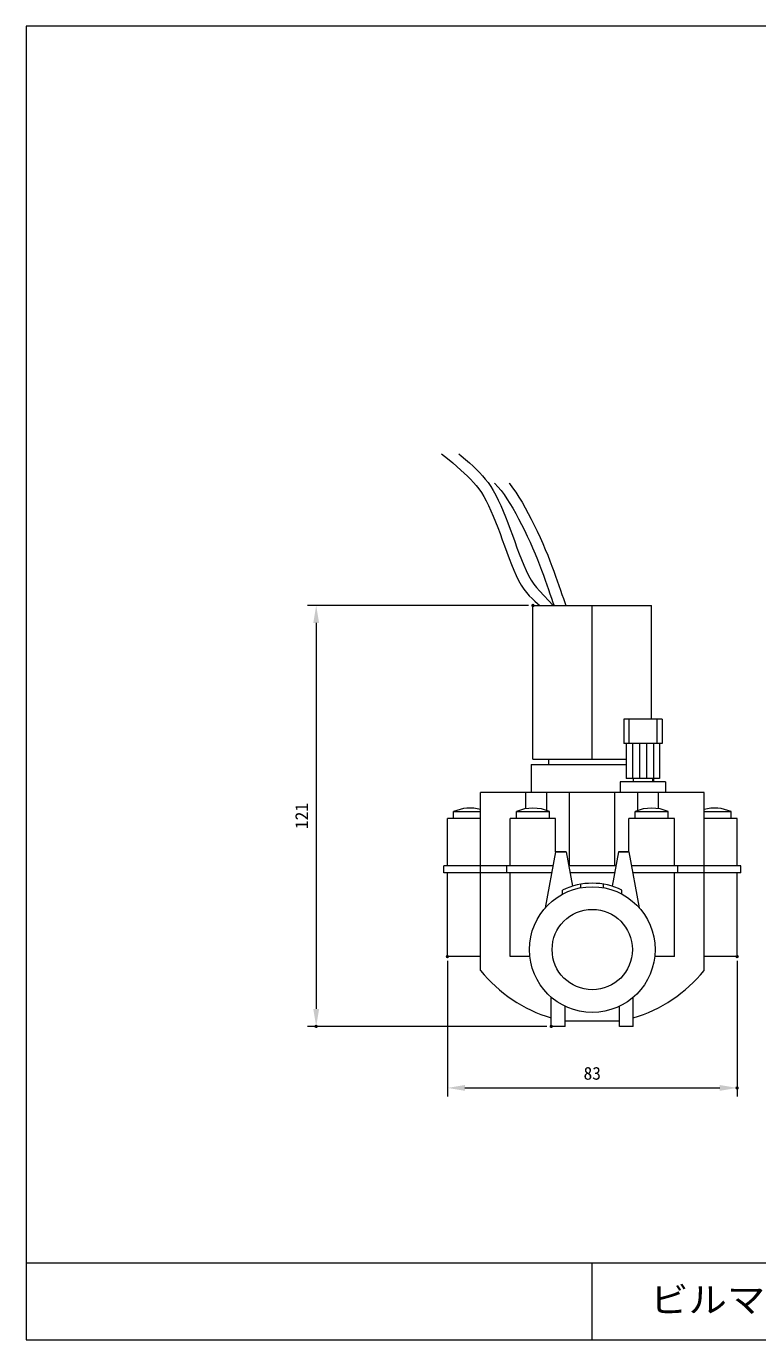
# Model space of a CAD drawing. Units: millimetres, scale not verified. Extents: x -129 to 146, y -115 to 73.
# Drawn here: x -129.5 to -24.7, y -115 to 73 of the extents above; entities that cross this region are included whole.
import ezdxf
from ezdxf.enums import TextEntityAlignment as Align

# ---------------------------------------------------------------- set-up
doc = ezdxf.new("R2010")
doc.units = ezdxf.units.MM
doc.header["$LTSCALE"] = 0.5
doc.header["$PDMODE"] = 32
doc.header["$PDSIZE"] = 0.25
doc.layers.add('0-2_Defpoints', color=7, linetype='Continuous')
for name, color, linetype, lineweight in [('0-3_寸法', 7, 'Continuous', 18), ('0-6_IMAGE', 7, 'Continuous', 18), ('1-0', 4, 'Continuous', 9)]:
    doc.layers.add(name, color=color, linetype=linetype, lineweight=lineweight)
doc.styles.add('ＭＳ ゴシック', font='')
doc.styles.get('ＭＳ ゴシック').set_extended_font_data('MS Gothic')

# ---------------------------------------------------------------- blocks, each defined once
blk = doc.blocks.new('D3')
at = {"layer": '0-2_Defpoints'}
for p in [(316.417, 655.959), (399.417, 655.959), (399.417, 618.362)]:
    blk.add_point(p, dxfattribs=at)
at = {"layer": '0-3_寸法'}
for p, q in [((316.417, 654.709), (316.417, 615.862)), ((399.417, 654.709), (399.417, 615.862)), ((321.417, 618.362), (394.417, 618.362))]:
    blk.add_line(p, q, dxfattribs=at)
for points in [[(321.417, 619.195), (321.417, 617.528), (316.417, 618.362)], [(394.417, 619.195), (394.417, 617.528), (399.417, 618.362)]]:
    blk.add_solid(points, dxfattribs=at)
at = {"layer": '0-3_寸法', "style": 'ＭＳ ゴシック'}
blk.add_text('83', height=3.666, dxfattribs=at).set_placement((355.417, 619.612), align=Align.BOTTOM_LEFT)
blk = doc.blocks.new('D4')
at = {"layer": '0-2_Defpoints'}
for p in [(340.917, 756.459), (278.836, 635.959), (346.167, 635.959)]:
    blk.add_point(p, dxfattribs=at)
at = {"layer": '0-3_寸法'}
for p, q in [((339.667, 756.459), (276.336, 756.459)), ((278.836, 751.459), (278.836, 640.959)), ((344.917, 635.959), (276.336, 635.959))]:
    blk.add_line(p, q, dxfattribs=at)
for points in [[(278.002, 751.459), (279.669, 751.459), (278.836, 756.459)], [(278.002, 640.959), (279.669, 640.959), (278.836, 635.959)]]:
    blk.add_solid(points, dxfattribs=at)
at = {"layer": '0-3_寸法', "style": 'ＭＳ ゴシック'}
blk.add_text('121', height=3.666, rotation=90, dxfattribs=at).set_placement((277.586, 692.459), align=Align.BOTTOM_LEFT)

msp = doc.modelspace()

# ---------------------------------------------------------------- linework, layer by layer
at = {"layer": '0-6_IMAGE'}
for p, q in [((-69.9887, 11.8331), (-69.1139, 11.1329)), ((-67.5021, 11.8331), (-67.1536, 11.5413)), ((-67.1536, 11.5413), (-66.5266, 10.9939)), ((-69.1139, 11.1329), (-68.3828, 10.5213)), ((-68.3828, 10.5213), (-67.7657, 9.9831)), ((-67.7657, 9.9831), (-67.2238, 9.4955)), ((-67.2238, 9.4955), (-66.7241, 9.038)), ((-66.5266, 10.9939), (-65.9779, 10.4997)), ((-65.9779, 10.4997), (-65.4699, 10.034)), ((-65.4699, 10.034), (-64.9924, 9.5831)), ((-64.9924, 9.5831), (-64.5419, 9.1357)), ((-66.7241, 9.038), (-66.257, 8.5977)), ((-66.257, 8.5977), (-65.8186, 8.1634)), ((-65.8186, 8.1634), (-65.4052, 7.7243)), ((-65.4052, 7.7243), (-65.013, 7.2692)), ((-64.5419, 9.1357), (-64.1149, 8.6807)), ((-64.1149, 8.6807), (-63.7078, 8.2069)), ((-63.7078, 8.2069), (-63.3173, 7.7032)), ((-63.3173, 7.7032), (-62.9396, 7.1583)), ((-62.3887, 7.6194), (-62.3413, 7.5734)), ((-62.3413, 7.5734), (-61.8948, 7.0846)), ((-60.3003, 7.6194), (-60.2667, 7.5799)), ((-60.2667, 7.5799), (-59.7968, 6.9665)), ((-65.013, 7.2692), (-64.6382, 6.7873)), ((-64.6382, 6.7873), (-64.277, 6.2675)), ((-64.277, 6.2675), (-63.9257, 5.6989)), ((-63.9257, 5.6989), (-63.5809, 5.0731)), ((-62.9396, 7.1583), (-62.5715, 6.5611)), ((-62.5715, 6.5611), (-62.2098, 5.9035)), ((-62.2098, 5.9035), (-61.8538, 5.1899)), ((-61.8948, 7.0846), (-61.4582, 6.5536)), ((-61.4582, 6.5536), (-61.0295, 5.9808)), ((-61.0295, 5.9808), (-60.6067, 5.3664)), ((-59.7968, 6.9665), (-59.3377, 6.3102)), ((-59.3377, 6.3102), (-58.8868, 5.6127)), ((-63.5809, 5.0731), (-63.2415, 4.3934)), ((-63.2415, 4.3934), (-62.9067, 3.6656)), ((-61.8538, 5.1899), (-61.5033, 4.428)), ((-61.5033, 4.428), (-61.158, 3.6253)), ((-60.6067, 5.3664), (-60.1877, 4.711)), ((-60.1877, 4.711), (-59.7705, 4.0148)), ((-59.7705, 4.0148), (-59.3529, 3.2783)), ((-58.8868, 5.6127), (-58.4416, 4.8752)), ((-58.4416, 4.8752), (-57.9993, 4.0993)), ((-57.9993, 4.0993), (-57.5585, 3.2877)), ((-62.9067, 3.6656), (-62.5758, 2.8956)), ((-62.5758, 2.8956), (-62.2482, 2.0894)), ((-62.2482, 2.0894), (-61.9232, 1.2529)), ((-61.158, 3.6253), (-60.8177, 2.7893)), ((-60.8177, 2.7893), (-60.4821, 1.9277)), ((-60.4821, 1.9277), (-60.1509, 1.0479)), ((-59.3529, 3.2783), (-58.934, 2.5033)), ((-58.934, 2.5033), (-58.5164, 1.6971)), ((-57.5585, 3.2877), (-57.1216, 2.4477)), ((-57.1216, 2.4477), (-56.6919, 1.5882)), ((-61.9232, 1.2529), (-61.6001, 0.3919)), ((-61.6001, 0.3919), (-61.278, -0.4876)), ((-60.1509, 1.0479), (-59.824, 0.1575)), ((-59.824, 0.1575), (-59.5008, -0.7356)), ((-58.5164, 1.6971), (-58.1037, 0.8685)), ((-58.1037, 0.8685), (-57.6994, 0.0261)), ((-57.6994, 0.0261), (-57.3072, -0.8213)), ((-56.6919, 1.5882), (-56.2729, 0.7178)), ((-56.2729, 0.7178), (-55.868, -0.1548)), ((-61.278, -0.4876), (-60.9563, -1.3787)), ((-60.9563, -1.3787), (-60.6334, -2.2706)), ((-59.5008, -0.7356), (-59.1789, -1.622)), ((-59.1789, -1.622), (-58.8559, -2.4921)), ((-57.3072, -0.8213), (-56.9307, -1.6649)), ((-56.9307, -1.6649), (-56.5735, -2.496)), ((-55.868, -0.1548), (-55.4806, -1.0209)), ((-55.4806, -1.0209), (-55.1143, -1.8719)), ((-55.1143, -1.8719), (-54.7723, -2.6989)), ((-60.6334, -2.2706), (-60.3074, -3.1516)), ((-60.3074, -3.1516), (-59.9768, -4.0099)), ((-58.8559, -2.4921), (-58.5292, -3.3363)), ((-58.5292, -3.3363), (-58.1963, -4.145)), ((-56.5735, -2.496), (-56.2392, -3.306)), ((-56.2392, -3.306), (-55.9303, -4.0877)), ((-54.7723, -2.6989), (-54.457, -3.4951)), ((-54.457, -3.4951), (-54.1661, -4.2605)), ((-59.9768, -4.0099), (-59.6398, -4.8336)), ((-59.6398, -4.8336), (-59.2947, -5.611)), ((-59.2947, -5.611), (-58.9398, -6.3304)), ((-58.1963, -4.145), (-57.8545, -4.9084)), ((-57.8545, -4.9084), (-57.5013, -5.6169)), ((-57.5013, -5.6169), (-57.1342, -6.2609)), ((-55.9303, -4.0877), (-55.6445, -4.841)), ((-55.6445, -4.841), (-55.3786, -5.5676)), ((-55.3786, -5.5676), (-55.1292, -6.2689)), ((-54.1661, -4.2605), (-53.8961, -4.9969)), ((-53.8961, -4.9969), (-53.6437, -5.7061)), ((-58.9398, -6.3304), (-58.5733, -6.9799)), ((-58.5733, -6.9799), (-58.1945, -7.5517)), ((-57.1342, -6.2609), (-56.7519, -6.8337)), ((-56.7519, -6.8337), (-56.3593, -7.341)), ((-56.3593, -7.341), (-55.9623, -7.7912)), ((-55.1292, -6.2689), (-54.8931, -6.9466)), ((-54.8931, -6.9466), (-54.667, -7.6022)), ((-53.6437, -5.7061), (-53.4053, -6.3898)), ((-53.4053, -6.3898), (-53.1776, -7.0499)), ((-53.1776, -7.0499), (-52.9571, -7.688)), ((-58.1945, -7.5517), (-57.8058, -8.0537)), ((-57.8058, -8.0537), (-57.4108, -8.498)), ((-57.4108, -8.498), (-57.0128, -8.8964)), ((-57.0128, -8.8964), (-56.6153, -9.2608)), ((-56.6153, -9.2608), (-56.2218, -9.6033)), ((-55.9623, -7.7912), (-54.0091, -9.9)), ((-54.667, -7.6022), (-54.4474, -8.2374)), ((-54.4474, -8.2374), (-54.2312, -8.8536)), ((-54.2312, -8.8536), (-54.0156, -9.4525)), ((-52.9571, -7.688), (-52.7404, -8.3061)), ((-52.7404, -8.3061), (-52.5248, -8.9054)), ((-52.5248, -8.9054), (-52.311, -9.4858)), ((-56.8881, -31.9), (-56.8881, -9.9)), ((-56.8881, -9.9), (-39.8881, -9.9)), ((-56.2218, -9.6033), (-55.8969, -9.8829)), ((-54.0156, -9.4525), (-53.8507, -9.9)), ((-52.311, -9.4858), (-52.1553, -9.9)), ((-48.3881, -31.9), (-48.3881, -9.9)), ((-39.8881, -26.15), (-39.8881, -9.9)), ((-38.3881, -26.15), (-43.8881, -26.15)), ((-43.8881, -26.15), (-43.8881, -29.65)), ((-43.1381, -26.15), (-43.1381, -29.65)), ((-39.1381, -26.15), (-39.1381, -29.65)), ((-38.3881, -26.15), (-38.3881, -29.65)), ((-38.3881, -29.65), (-43.8881, -29.65)), ((-43.5131, -29.65), (-43.5131, -34.65)), ((-42.6381, -29.65), (-42.6381, -34.65)), ((-41.6381, -29.65), (-41.6381, -34.65)), ((-40.6381, -29.65), (-40.6381, -34.65)), ((-39.6381, -29.65), (-39.6381, -34.65)), ((-38.7631, -29.65), (-38.7631, -34.65)), ((-56.8881, -31.9), (-43.5131, -31.9)), ((-54.6381, -31.9), (-54.6381, -32.65)), ((-41.6381, -31.15), (-41.6381, -32.15)), ((-57.1381, -32.65), (-57.1381, -36.65)), ((-57.1381, -32.65), (-43.5131, -32.65)), ((-37.8881, -35.15), (-44.3881, -35.15)), ((-44.3881, -35.15), (-44.3881, -36.65)), ((-38.7631, -34.65), (-43.5131, -34.65)), ((-42.5131, -34.65), (-42.5131, -35.15)), ((-39.7631, -34.65), (-39.7631, -35.15)), ((-39.6381, -34.65), (-39.6381, -35.15)), ((-37.8881, -35.15), (-37.8881, -36.65)), ((-64.3881, -62.15), (-64.3881, -36.65)), ((-32.3881, -36.65), (-64.3881, -36.65)), ((-57.8881, -38.9855), (-57.8881, -36.65)), ((-54.8881, -39.2499), (-54.8881, -36.65)), ((-51.6381, -47.15), (-51.6381, -36.65)), ((-45.1381, -47.15), (-45.1381, -36.65)), ((-37.8881, -36.65), (-44.3881, -36.65)), ((-41.8881, -39.2499), (-41.8881, -36.65)), ((-38.8881, -38.9855), (-38.8881, -36.65)), ((-32.3881, -62.15), (-32.3881, -36.65)), ((-54.5131, -40.4), (-54.5131, -39.4)), ((-37.5131, -40.4), (-37.5131, -39.4)), ((-32.3881, -39.4), (-28.5131, -39.4)), ((-28.5131, -40.4), (-28.5131, -39.4)), ((-69.1381, -47.15), (-69.1381, -40.4)), ((-64.3881, -40.4), (-69.1381, -40.4)), ((-60.1381, -47.15), (-60.1381, -40.4)), ((-53.6381, -40.4), (-60.1381, -40.4)), ((-53.6381, -45.15), (-53.6381, -40.4)), ((-43.1381, -45.15), (-43.1381, -40.4)), ((-36.6381, -40.4), (-43.1381, -40.4)), ((-36.6381, -47.15), (-36.6381, -40.4)), ((-27.6381, -40.4), (-32.3881, -40.4)), ((-27.6381, -47.15), (-27.6381, -40.4)), ((-53.6381, -45.15), (-55.1152, -53.1711)), ((-52.1381, -45.15), (-53.6381, -45.15)), ((-53.6381, -45.15), (-52.1381, -45.15)), ((-52.1381, -45.15), (-51.2294, -50.0848)), ((-44.6381, -45.15), (-45.5468, -50.0848)), ((-44.6381, -45.15), (-43.1381, -45.15)), ((-43.1381, -45.15), (-44.6381, -45.15)), ((-43.1381, -45.15), (-41.661, -53.1711)), ((-54.0064, -47.15), (-69.6381, -47.15)), ((-69.6381, -48.15), (-69.6381, -47.15)), ((-54.1905, -48.15), (-69.6381, -48.15)), ((-69.1381, -60.15), (-69.1381, -48.15)), ((-60.6381, -48.15), (-60.6381, -47.15)), ((-60.1381, -60.15), (-60.1381, -48.15)), ((-45.0064, -47.15), (-51.7698, -47.15)), ((-45.1905, -48.15), (-51.5857, -48.15)), ((-27.1381, -47.15), (-42.7698, -47.15)), ((-27.1381, -48.15), (-42.5857, -48.15)), ((-36.6381, -60.15), (-36.6381, -48.15)), ((-36.1381, -48.15), (-36.1381, -47.15)), ((-27.6381, -60.15), (-27.6381, -48.15)), ((-27.1381, -48.15), (-27.1381, -47.15)), ((-52.6381, -51.2167), (-52.6381, -50.6537)), ((-50.0131, -50.2979), (-50.0131, -49.79)), ((-46.7631, -50.2979), (-46.7631, -49.79)), ((-44.1381, -51.2167), (-44.1381, -50.6537)), ((-64.3881, -60.15), (-69.1381, -60.15)), ((-57.3324, -60.15), (-60.1381, -60.15)), ((-36.6381, -60.15), (-39.4438, -60.15)), ((-27.6381, -60.15), (-32.3881, -60.15)), ((-54.2631, -70.15), (-54.2631, -65.9679)), ((-52.2631, -70.15), (-52.2631, -67.2731)), ((-44.5131, -70.15), (-44.5131, -67.2731)), ((-42.5131, -70.15), (-42.5131, -65.9679)), ((-44.5131, -69.4), (-52.2631, -69.4)), ((-52.2631, -70.15), (-54.2631, -70.15)), ((-42.5131, -70.15), (-44.5131, -70.15))]:
    msp.add_line(p, q, dxfattribs=at)
for points in [[(-68.2631, -40.4), (-68.2631, -39.4), (-64.3881, -39.4)], [(-59.2631, -40.4), (-59.2631, -39.4), (-54.5131, -39.4)], [(-42.2631, -40.4), (-42.2631, -39.4), (-37.5131, -39.4)]]:
    msp.add_lwpolyline(points, dxfattribs=at)
for radius in [9, 5.75]:
    msp.add_circle((-48.3881, -59.15), radius, dxfattribs=at)
for centre, radius, start, end in [((-65.8881, -44.7906), 5.8906, 75.24763, 113.77732), ((-56.8881, -44.7906), 5.8906, 66.22268, 113.77732), ((-39.8881, -44.7906), 5.8906, 66.22268, 113.77732), ((-30.8881, -44.7906), 5.8906, 66.22268, 104.75237), ((-48.3881, -59.15), 9.5, 63.42503, 116.57497), ((-48.5154, -49.3683), 20.3792, 218.84314, 253.61828), ((-48.2607, -49.3683), 20.3792, 286.38172, 321.15686)]:
    msp.add_arc(centre, radius, start, end, dxfattribs=at)
at = {"layer": '1-0'}
for p, q in [((-129.4511, -103.9912), (145.5489, -103.9912)), ((-48.4292, -114.9912), (-48.4292, -103.9912))]:
    msp.add_line(p, q, dxfattribs=at)
msp.add_lwpolyline([(-129.4511, -114.9912), (145.5489, -114.9912), (145.5489, 73.0088), (-129.4511, 73.0088)], close=True, dxfattribs=at)

# ---------------------------------------------------------------- block references
at = {"layer": '0-3_寸法', "xscale": 0.5, "yscale": 0.5}
for name in ['D4', 'D3']:
    msp.add_blockref(name, (-227.3468, -388.1297), dxfattribs=at)

# ---------------------------------------------------------------- texts
at = {"layer": '1-0', "color": 6, "style": 'ＭＳ ゴシック', "width": 1.1}
msp.add_text('ビルマテル株式会社', height=3.666, dxfattribs=at).set_placement((-40.1119, -112.1963), align=Align.BOTTOM_LEFT)

doc.saveas('drawing.dxf')
